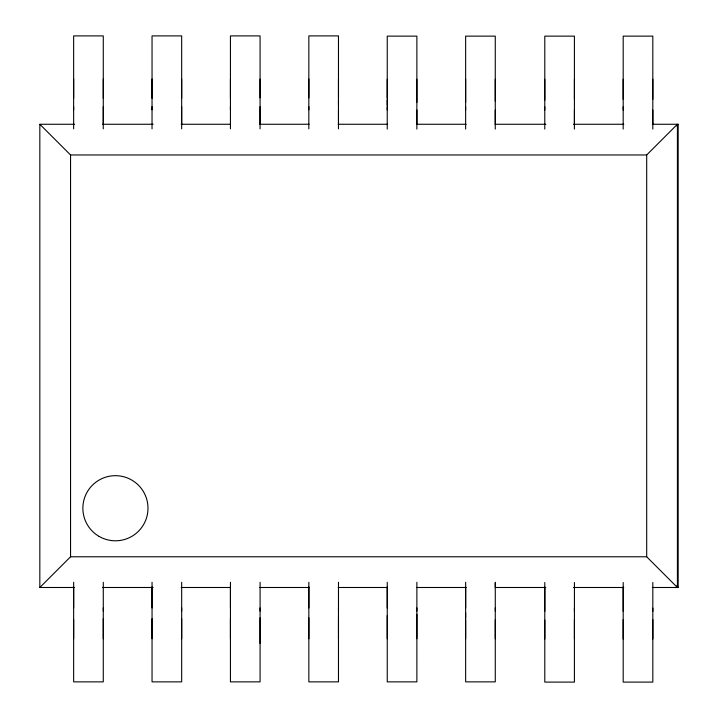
<?xml version="1.0" encoding="UTF-8"?>
<svg xmlns="http://www.w3.org/2000/svg" width="718" height="718" viewBox="0 0 718 718"><rect width="100%" height="100%" fill="white"/><g stroke="black" fill="none" stroke-linecap="round" stroke-linejoin="round"><path stroke-width="1.08" d="M73.649 98.357L73.649 35.9L103.275 35.9L103.275 98.357M73.64 109.827L73.649 79.016M73.658 582.271L73.649 638.751M73.649 619.41L73.649 681.867L103.275 681.867L103.275 618.71M103.284 607.94L103.275 638.751M103.266 128.854L103.266 106.704M152.045 98.357L152.045 35.9L181.672 35.9L181.672 98.357M152.036 109.827L152.045 79.016M152.054 582.271L152.045 638.751M152.045 618.71L152.045 681.867L181.672 681.867L181.681 618.71M181.681 607.94L181.672 638.751M181.663 128.854L181.663 106.704M230.442 98.357L230.442 35.9L260.078 35.9L260.078 97.854M230.442 109.827L230.442 79.016M230.451 582.271L230.442 638.751M230.442 618.71L230.442 681.867L260.078 681.867L260.078 617.839M260.078 607.94L260.078 643.418M260.069 128.854L260.069 106.704M308.839 97.854L308.848 35.9L338.474 35.9L338.474 97.854M308.839 109.827L308.848 79.016M308.857 582.271L308.848 638.751M308.848 617.839L308.848 681.867L338.474 681.867L338.474 616.789M338.474 104.972L338.474 79.016M338.483 607.94L338.474 638.751M338.465 128.854L338.465 99.676M387.244 98.088L387.244 36.133L416.871 36.133L416.871 102.414M387.235 105.205L387.244 79.249M387.253 582.271L387.244 638.751M387.235 110.06L387.235 99.901M387.244 615.586L387.244 681.867L416.871 681.867L416.88 614.258M416.88 607.94L416.871 638.751M416.862 129.087L416.871 79.249M465.641 102.405L465.641 36.133L495.276 36.133L495.267 101.211M465.65 618.09L465.65 582.271M465.641 110.06L465.641 79.249M465.641 612.795L465.641 638.751M465.641 619.912L465.641 681.867L495.276 681.867L495.276 619.912M495.276 607.94L495.276 638.751M495.267 129.087L495.276 79.249M544.791 100.161L544.791 36.133L574.418 36.133L574.418 99.29M544.8 611.296L544.8 582.495M544.783 110.06L544.791 79.249M544.791 620.146L544.791 682.1L574.418 682.1L574.418 619.643M574.409 129.087L574.418 79.249M574.427 608.173L574.418 638.984M623.188 99.29L623.188 36.133L652.824 36.133L652.815 99.29M623.197 611.296L623.197 582.495M623.188 110.06L623.188 79.249M623.188 619.643L623.188 682.1L652.824 682.1L652.824 619.643M652.806 129.087L652.824 79.249M652.824 608.173L652.824 638.984M103.275 79.016L103.275 124.223M181.672 79.016L181.672 124.223M260.078 79.016L260.069 124.223M495.276 582.989L495.267 587.495L545.788 587.495M544.791 638.984L544.791 587.136M623.188 638.984L623.188 587.136M74.609 587.495L39.831 587.495L70.552 556.773L70.552 154.971L39.831 124.259L74.609 124.259M70.552 154.971L646.694 154.971L677.415 124.259L677.415 587.495L646.694 556.773L70.552 556.773M676.589 125.829L678.169 124.259L652.366 124.259M102.656 124.259L153.131 124.259M181.178 124.259L230.55 124.259M259.701 124.259L309.081 124.259M338.223 124.259L387.603 124.259M416.745 124.259L466.135 124.259M495.267 124.259L545.788 124.259M573.494 124.259L623.78 124.259M102.656 587.495L153.131 587.495M181.178 587.495L230.55 587.495M259.701 587.495L309.081 587.495M338.223 587.495L387.603 587.495M416.745 587.495L466.135 587.495M573.485 587.495L623.771 587.495M652.366 587.495L678.169 587.495L678.169 124.259M676.589 585.915L678.169 587.495M652.815 110.06L652.815 124.447M652.824 582.504L652.833 611.296M646.694 154.971L646.694 556.773M623.179 106.937L623.179 129.087M574.418 110.06L574.418 124.447M574.427 582.504L574.427 611.296M544.783 106.937L544.783 129.087M495.267 110.06L495.267 124.447M495.276 582.271L495.285 611.063M465.632 106.937L465.632 129.087M465.65 586.902L465.65 607.94M416.871 110.06L416.871 124.447M416.88 582.271L416.88 611.063M387.235 106.937L387.235 129.087M387.244 586.902L387.244 607.94M338.474 109.827L338.474 124.223M338.483 582.271L338.483 611.063M308.83 106.704L308.839 128.854M308.848 586.902L308.848 607.94M260.087 582.271L260.087 611.063M230.433 106.704L230.433 128.854M230.451 586.902L230.451 607.94M181.681 582.271L181.681 611.063M152.036 106.704L152.036 128.854M152.045 586.902L152.045 607.94M103.284 582.271L103.284 611.063M73.64 106.704L73.64 128.854M73.649 586.902L73.649 607.94M39.831 124.259L39.831 587.495M99.147 536.436A32.561 32.561 0 0 0 147.989 508.236A32.561 32.561 0 0 0 99.147 480.037A32.561 32.561 0 0 0 99.147 536.436"/></g></svg>
